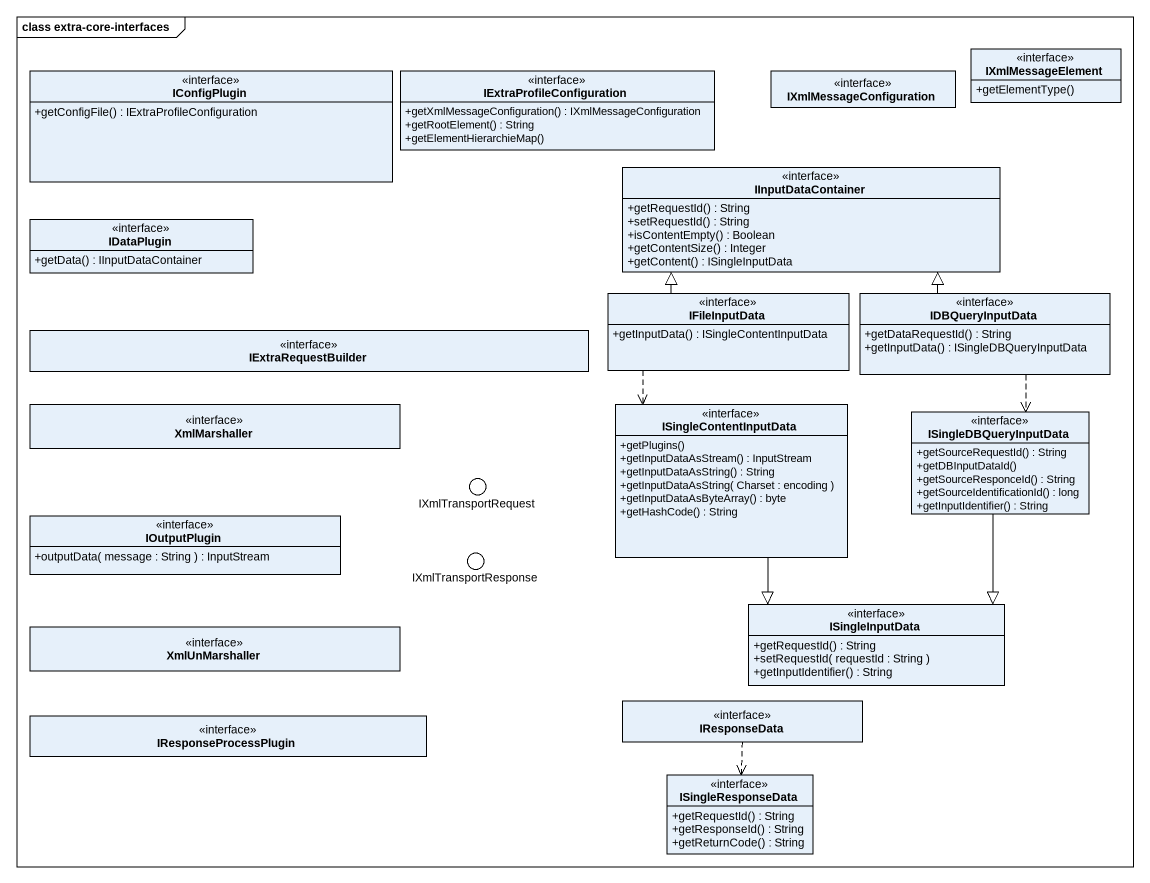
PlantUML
@startuml
mainframe class extra-core-interfaces
allowmixing
hide circle
hide empty members
skinparam classAttributeIconSize 0
interface IXmlMessageElement {
  +getElementType()
}
interface IConfigPlugin {
  +getConfigFile() : IExtraProfileConfiguration
}
interface IExtraProfileConfiguration {
  +getXmlMessageConfiguration() : IXmlMessageConfiguration
  +getRootElement() : String
  +getElementHierarchieMap()
}
interface IXmlMessageConfiguration
interface IInputDataContainer {
  +getRequestId() : String
  +setRequestId() : String
  +isContentEmpty() : Boolean
  +getContentSize() : Integer
  +getContent() : ISingleInputData
}
interface IDataPlugin {
  +getData() : IInputDataContainer
}
interface IFileInputData {
  +getInputData() : ISingleContentInputData
}
interface IDBQueryInputData {
  +getDataRequestId() : String
  +getInputData() : ISingleDBQueryInputData
}
interface IExtraRequestBuilder
interface XmlMarshaller
interface ISingleContentInputData {
  +getPlugins()
  +getInputDataAsStream() : InputStream
  +getInputDataAsString() : String
  +getInputDataAsString( Charset : encoding )
  +getInputDataAsByteArray() : byte
  +getHashCode() : String
}
interface ISingleDBQueryInputData {
  +getSourceRequestId() : String
  +getDBInputDataId()
  +getSourceResponceId() : String
  +getSourceIdentificationId() : long
  +getInputIdentifier() : String
}
() IXmlTransportRequest
interface IOutputPlugin {
  +outputData( message : String ) : InputStream
}
() IXmlTransportResponse
interface XmlUnMarshaller
interface ISingleInputData {
  +getRequestId() : String
  +setRequestId( requestId : String )
  +getInputIdentifier() : String
}
interface IResponseProcessPlugin
interface IResponseData
interface ISingleResponseData {
  +getRequestId() : String
  +getResponseId() : String
  +getReturnCode() : String
}
IFileInputData -up-|> IInputDataContainer
IFileInputData ..> ISingleContentInputData
IDBQueryInputData -up-|> IInputDataContainer
IDBQueryInputData ..> ISingleDBQueryInputData
ISingleContentInputData --|> ISingleInputData
ISingleDBQueryInputData --|> ISingleInputData
IResponseData ..> ISingleResponseData
@enduml
